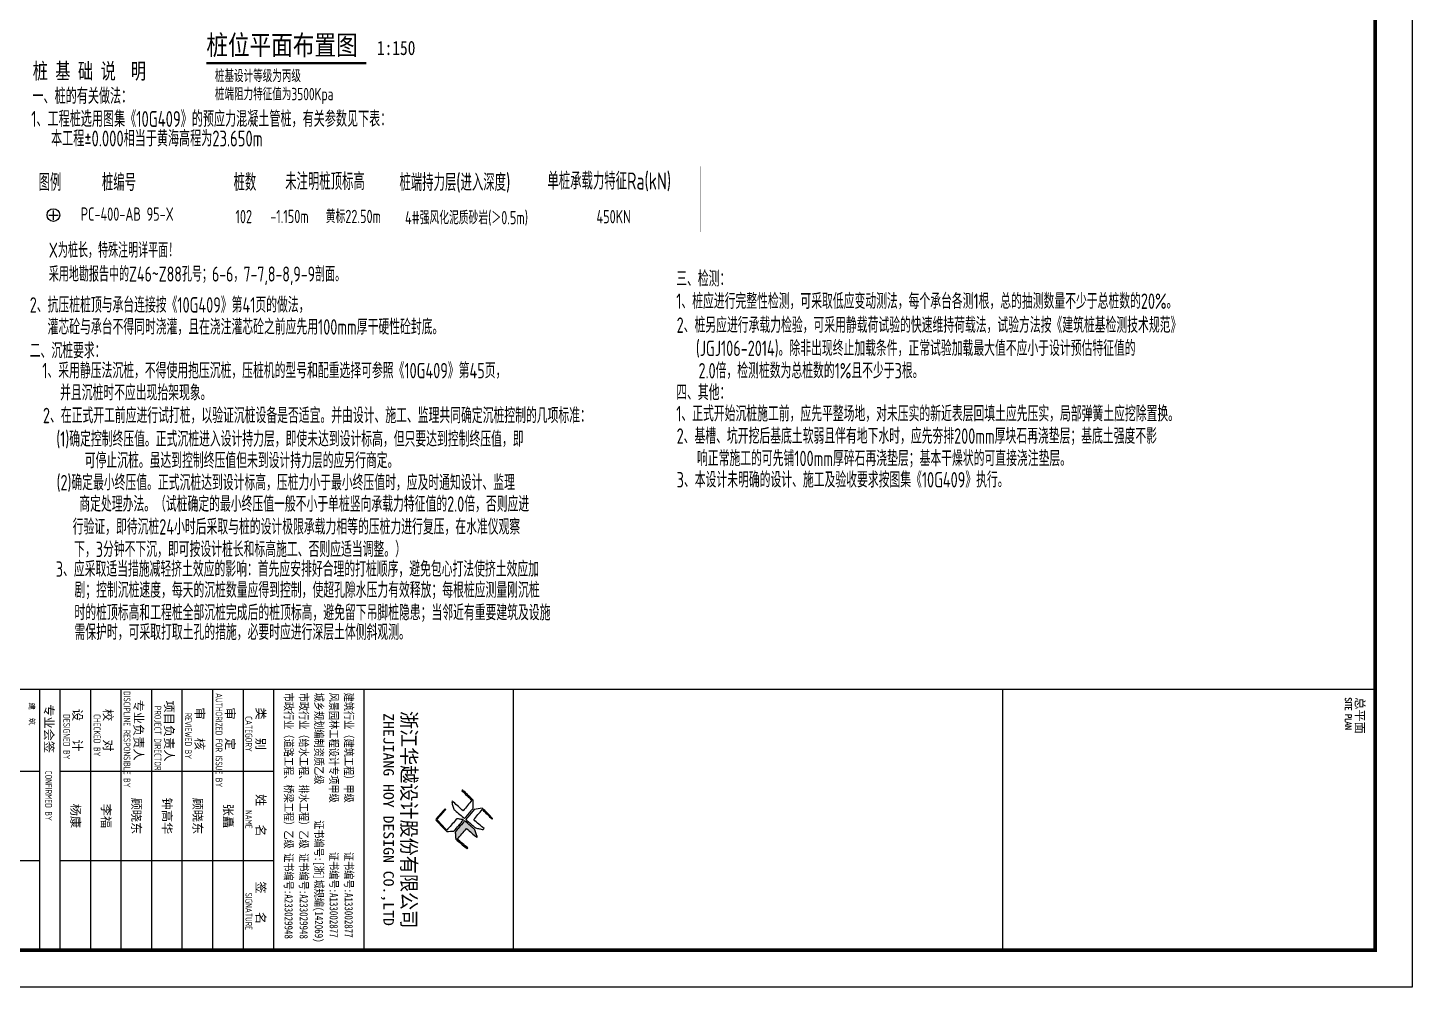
# Model space of a CAD drawing. Extents: x 14475413 to 15955882, y -732572 to -282951.
# Drawn here: x 14591479 to 14647255, y -624250 to -585614 of the extents above; entities that cross this region are included whole.
import ezdxf
from ezdxf.enums import TextEntityAlignment as Align

# ---------------------------------------------------------------- set-up
doc = ezdxf.new("R2010")
doc.units = 0
doc.header["$LTSCALE"] = 1000
doc.header["$MEASUREMENT"] = 0
for name, color, linetype in [('1507', 6, 'Continuous'), ('DIM_SYMB', 3, 'Continuous'), ('NUM', 7, 'Continuous'), ('PUB_TEXT', 7, 'Continuous'), ('PUB_TITLE', 4, 'Continuous'), ('TK', 4, 'Continuous'), ('变更内容', 7, 'Continuous'), ('轴线__尺寸数字', 253, 'Continuous')]:
    doc.layers.add(name, color=color, linetype=linetype)
doc.styles.add('-宋体', font='', dxfattribs={"width": 0.8})
doc.styles.add('HT', font='simhei.ttf', dxfattribs={"width": 0.8})
doc.styles.add('ROMANS', font='romans', dxfattribs={"width": 0.65, "height": 231.275})
doc.styles.add('TSSD_Dimension', font='Tssdeng.shx', dxfattribs={"width": 0.7, "bigfont": 'hztxt.shx'})
doc.styles.add('TSSD_REIN', font='tssdeng.shx', dxfattribs={"width": 0.7, "bigfont": 'tssdchn.shx'})
doc.styles.add('图签宋体', font='', dxfattribs={"height": 300})
doc.styles.add('图签黑体', font='simhei.ttf', dxfattribs={"height": 550})
doc.styles.add('宋体', font='', dxfattribs={"width": 0.8})
doc.styles.get('-宋体').set_extended_font_data('SimSun')
doc.styles.get('图签宋体').set_extended_font_data('NSimSun')
doc.styles.get('宋体').set_extended_font_data('SimSun')

# ---------------------------------------------------------------- blocks, each defined once
blk = doc.blocks.new('A$C053D6479')
at = {"layer": 'PUB_TITLE'}
h = blk.add_hatch(color=256, dxfattribs=at)
h.dxf.hatch_style = 1
edge = h.paths.add_edge_path()
edge.add_spline(control_points=[(1026, 827), (1105, 920), (1188, 1008), (1266, 1102)], knot_values=[13, 13, 13, 13, 14, 14, 14, 14], degree=3, periodic=0)
edge.add_spline(control_points=[(1266, 1102), (1258, 1111), (1249, 1119), (1239, 1116)], knot_values=[12, 12, 12, 12, 13, 13, 13, 13], degree=3, periodic=0)
edge.add_spline(control_points=[(1239, 1116), (1210, 1107), (1179, 1092), (1144, 1077)], knot_values=[11, 11, 11, 11, 12, 12, 12, 12], degree=3, periodic=0)
edge.add_spline(control_points=[(1144, 1077), (1109, 1063), (1069, 1053), (1047, 1038)], knot_values=[10, 10, 10, 10, 11, 11, 11, 11], degree=3, periodic=0)
edge.add_spline(control_points=[(1047, 1038), (1028, 1026), (1007, 992), (991, 972)], knot_values=[9, 9, 9, 9, 10, 10, 10, 10], degree=3, periodic=0)
edge.add_spline(control_points=[(991, 972), (942, 913), (899, 868), (849, 810)], knot_values=[8, 8, 8, 8, 9, 9, 9, 9], degree=3, periodic=0)
edge.add_spline(control_points=[(849, 810), (842, 801), (822, 776), (822, 775)], knot_values=[7, 7, 7, 7, 8, 8, 8, 8], degree=3, periodic=0)
edge.add_spline(control_points=[(822, 775), (823, 771), (848, 752), (859, 744)], knot_values=[6, 6, 6, 6, 7, 7, 7, 7], degree=3, periodic=0)
edge.add_spline(control_points=[(859, 744), (949, 670), (1035, 592), (1122, 521)], knot_values=[5, 5, 5, 5, 6, 6, 6, 6], degree=3, periodic=0)
edge.add_spline(control_points=[(1122, 521), (1153, 527), (1185, 530), (1217, 533)], knot_values=[4, 4, 4, 4, 5, 5, 5, 5], degree=3, periodic=0)
edge.add_spline(control_points=[(1217, 533), (1246, 535), (1293, 532), (1316, 542)], knot_values=[3, 3, 3, 3, 4, 4, 4, 4], degree=3, periodic=0)
edge.add_spline(control_points=[(1316, 542), (1327, 547), (1338, 565), (1349, 579)], knot_values=[2, 2, 2, 2, 3, 3, 3, 3], degree=3, periodic=0)
edge.add_spline(control_points=[(1349, 579), (1423, 670), (1507, 759), (1572, 848)], knot_values=[1, 1, 1, 1, 2, 2, 2, 2], degree=3, periodic=0)
edge.add_spline(control_points=[(1572, 848), (1564, 852), (1561, 861), (1551, 862)], knot_values=[0, 0, 0, 0, 1, 1, 1, 1], degree=3, periodic=0)
edge.add_spline(control_points=[(1551, 862), (1469, 769), (1393, 671), (1310, 579)], knot_values=[15, 15, 15, 15, 16, 16, 16, 16], degree=3, periodic=0)
edge.add_spline(control_points=[(1310, 579), (1216, 662), (1118, 742), (1026, 827)], knot_values=[14, 14, 14, 14, 15, 15, 15, 15], degree=3, periodic=0)
at = {"layer": 'TK'}
for points, knots in [([(1031, 1298), (1066, 1286), (1054, 1262), (1045, 1224), (1036, 1188), (1031, 1158), (1024, 1121), (1020, 1104), (1017, 1085), (1012, 1071), (1004, 1052), (976, 1026), (956, 1003), (906, 946), (866, 899), (814, 839), (806, 829), (789, 806), (787, 806), (777, 804), (728, 856), (719, 864), (651, 922), (580, 978), (514, 1036), (509, 1106), (488, 1176), (479, 1247), (570, 1343), (663, 1436), (758, 1526), (764, 1523), (768, 1518), (774, 1515), (693, 1422), (599, 1343), (520, 1249), (607, 1171), (698, 1096), (789, 1021), (874, 1109), (950, 1206), (1031, 1298)], [0, 0, 0, 0, 1, 1, 1, 2, 2, 2, 3, 3, 3, 4, 4, 4, 5, 5, 5, 6, 6, 6, 7, 7, 7, 8, 8, 8, 9, 9, 9, 10, 10, 10, 11, 11, 11, 12, 12, 12, 13, 13, 13, 14, 14, 14, 14]), ([(1551, 862), (1561, 861), (1564, 852), (1572, 848), (1507, 759), (1423, 670), (1349, 579), (1338, 565), (1327, 547), (1316, 542), (1293, 532), (1246, 535), (1217, 533), (1185, 530), (1153, 527), (1122, 521), (1035, 592), (949, 670), (859, 744), (848, 752), (823, 771), (822, 775), (822, 776), (842, 801), (849, 810), (899, 868), (942, 913), (991, 972), (1007, 992), (1028, 1026), (1047, 1038), (1069, 1053), (1109, 1063), (1144, 1077), (1179, 1092), (1210, 1107), (1239, 1116), (1249, 1119), (1258, 1111), (1266, 1102), (1188, 1008), (1105, 920), (1026, 827), (1118, 742), (1216, 662), (1310, 579), (1393, 671), (1469, 769), (1551, 862)], [0, 0, 0, 0, 1, 1, 1, 2, 2, 2, 3, 3, 3, 4, 4, 4, 5, 5, 5, 6, 6, 6, 7, 7, 7, 8, 8, 8, 9, 9, 9, 10, 10, 10, 11, 11, 11, 12, 12, 12, 13, 13, 13, 14, 14, 14, 15, 15, 15, 16, 16, 16, 16]), ([(555, 949), (624, 891), (699, 833), (760, 773), (689, 691), (614, 604), (539, 517), (529, 505), (516, 487), (506, 482), (492, 475), (469, 472), (452, 467), (416, 456), (383, 448), (342, 438), (323, 433), (297, 422), (293, 440), (291, 452), (313, 470), (322, 480), (400, 566), (477, 652), (553, 736), (460, 815), (366, 894), (270, 970), (183, 883), (101, 791), (16, 703), (-18, 714), (9, 735), (28, 755), (103, 838), (192, 930), (266, 1005), (319, 1009), (387, 1005), (442, 1007), (456, 1008), (472, 1011), (485, 1007), (507, 1000), (534, 967), (555, 949)], [0, 0, 0, 0, 1, 1, 1, 2, 2, 2, 3, 3, 3, 4, 4, 4, 5, 5, 5, 6, 6, 6, 7, 7, 7, 8, 8, 8, 9, 9, 9, 10, 10, 10, 11, 11, 11, 12, 12, 12, 13, 13, 13, 14, 14, 14, 15, 15, 15, 15]), ([(1097, 490), (1100, 425), (1106, 361), (1107, 294), (1018, 207), (925, 121), (830, 33), (818, 21), (800, 0), (787, 0), (768, -1), (725, 49), (712, 60), (662, 103), (616, 143), (568, 186), (545, 207), (518, 224), (499, 250), (501, 259), (511, 261), (516, 267), (609, 192), (696, 111), (785, 33), (883, 118), (977, 208), (1070, 298), (992, 373), (892, 456), (803, 534), (791, 544), (768, 561), (766, 569), (761, 588), (776, 634), (780, 655), (785, 690), (788, 721), (795, 746), (897, 661), (998, 576), (1097, 490)], [0, 0, 0, 0, 1, 1, 1, 2, 2, 2, 3, 3, 3, 4, 4, 4, 5, 5, 5, 6, 6, 6, 7, 7, 7, 8, 8, 8, 9, 9, 9, 10, 10, 10, 11, 11, 11, 12, 12, 12, 13, 13, 13, 14, 14, 14, 14])]:
    blk.add_open_spline(points, degree=3, knots=knots, dxfattribs=at)
blk = doc.blocks.new('GeYuanFrame_40637263', base_point=(20.09, 4.53))
at = {"layer": 'PUB_TITLE'}
for points in [[(1013.09, 235.33), (1013.09, 292.73)], [(1037.09, 235.33), (1037.09, 292.73)], [(1013.09, 202.33), (1013.09, 229.83)], [(1037.09, 202.33), (1037.09, 229.83)]]:
    blk.add_lwpolyline(points, dxfattribs=at)
at = {"layer": 'TK'}
for p, q in [((991.09, 316.93), (1061.09, 316.93)), ((991.09, 284.53), (1061.09, 284.53)), ((991.09, 276.33), (1061.09, 276.33)), ((991.09, 268.13), (1061.09, 268.13)), ((991.09, 259.93), (1061.09, 259.93)), ((991.09, 251.73), (1061.09, 251.73)), ((991.09, 243.53), (1061.09, 243.53)), ((991.09, 235.33), (1061.09, 235.33)), ((991.09, 235.33), (1061.09, 235.33))]:
    blk.add_line(p, q, dxfattribs=at)
blk.add_lwpolyline([(20.09, 4.53), (20.09, 598.53), (1071.09, 598.53), (1071.09, 4.53)], close=True, dxfattribs=at)
at = {"layer": 'TK', "const_width": 1}
blk.add_lwpolyline([(45.09, 588.53), (1061.09, 588.53), (1061.09, 14.53), (45.09, 14.53)], close=True, dxfattribs=at)
at = {"layer": 'TK'}
for points, const_width in [([(991.09, 588.53), (991.09, 14.53)], 0.4), ([(991.09, 488.5), (1061.09, 488.5)], 0.35), ([(991.09, 357.14), (1061.09, 357.14)], 0.35), ([(991.09, 292.73), (1061.09, 292.73)], 0.35), ([(991.09, 292.73), (1061.09, 292.73)], 0.35), ([(991.09, 235.33), (1061.09, 235.33)], 0.35)]:
    blk.add_lwpolyline(points, dxfattribs=dict(at, const_width=const_width))
for points in [[(991.09, 292.73), (1061.09, 292.73)], [(991.09, 235.33), (1061.09, 235.33)], [(991.09, 229.83), (1061.09, 229.83)]]:
    blk.add_lwpolyline(points, dxfattribs=at)
at = {"layer": 'PUB_TITLE', "xscale": 0.01000000000021828, "yscale": 0.01000000000021828, "zscale": 0.01}
blk.add_blockref('A$C053D6479', (1018.19, 336.27), dxfattribs=at)
at = {"layer": 'TK', "style": '图签宋体'}
for s, height, p in [('总平面', 2.4, (993.23, 583.28)), ('类   别', 2.4, (995.97, 288.09)), ('姓   名', 2.4, (1019.2, 288.09)), ('签   名', 2.4, (1042.68, 288.09)), ('审   定', 2.4, (995.97, 279.89)), ('审   核', 2.4, (995.97, 271.69)), ('项目负责人', 2.4, (994.13, 263.49)), ('专业负责人', 2.4, (993.89, 255.29)), ('校   对', 2.4, (996.38, 247.09)), ('设   计', 2.4, (996.36, 238.89)), ('专业会签', 2.4, (995.12, 231.24)), ('建  筑', 1.44, (994.61, 227.11))]:
    blk.add_text(s, height=height, dxfattribs=at).set_placement(p)
at = {"layer": 'TK'}
for s, height, style, width, p in [('SITE PLAN', 1.697, 'ROMANS', 0.76, (993.35, 580.49)), ('建筑行业（建筑工程）甲级           证书编号:A133002877', 2.2, '-宋体', 0.8, (992, 311.83)), ('风景园林工程设计专项甲级           证书编号:A133002877', 2.2, '-宋体', 0.8, (992, 307.81)), ('城乡规划编制资质乙级        证书编号:[浙]城规编(142069)', 2.2, '-宋体', 0.8, (992, 303.82)), ('市政行业（给水工程、排水工程）乙级 证书编号:A233029948', 2.2, '-宋体', 0.8, (992, 299.74)), ('市政行业（道路工程、桥梁工程）乙级 证书编号:A233029948', 2.2, '-宋体', 0.8, (992, 295.69)), ('CATEGORY', 1.8, 'TSSD_REIN', 0.7, (998.32, 285.17)), ('NAME', 1.8, 'TSSD_REIN', 0.7, (1023.51, 285.17)), ('SIGNATURE', 1.8, 'TSSD_REIN', 0.7, (1045.66, 285.17)), ('AUTHORIZED FOR ISSUE BY', 1.8, 'TSSD_REIN', 0.7, (992.12, 277.17)), ('REVIEWED BY', 1.8, 'TSSD_REIN', 0.7, (997.36, 268.91)), ('PROJECT DIRECTOR', 1.8, 'TSSD_REIN', 0.7, (995.55, 260.74)), ('DISCIPLINE RESPONSIBLE BY', 1.8, 'TSSD_REIN', 0.7, (991.57, 252.48)), ('CHECKED BY', 1.8, 'TSSD_REIN', 0.7, (997.75, 244.44)), ('DESIGNED BY', 1.8, 'TSSD_REIN', 0.7, (997.76, 236.27)), ('CONFIRMED BY', 1.8, 'TSSD_REIN', 0.7, (1012.94, 231.42))]:
    blk.add_text(s, height=height, dxfattribs=dict(at, style=style, width=width)).set_placement(p)
for s, height, style, width, p in [('浙江华越设计股份有限公司', 3.96, 'HT', 0.9, (1026.07, 329.16)), ('ZHEJIANG HOY DESIGN CO.,LTD', 2.8, '图签黑体', 1.11, (1026.06, 323.29))]:
    blk.add_text(s, height=height, dxfattribs=dict(at, style=style, width=width)).set_placement(p, align=Align.MIDDLE)
at = {"layer": 'TK', "char_height": 2.4, "width": 24, "attachment_point": 5, "style": '图签宋体'}
for s, insert in [('张矗', (1025.09, 280.4)), ('顾晓东', (1025.09, 272.23)), ('钟高华', (1025.09, 264.03)), ('顾晓东', (1025.09, 255.76)), ('李福', (1025.09, 247.63)), ('杨康', (1025.09, 239.43))]:
    blk.add_mtext(s, dxfattribs=dict(at, insert=insert))

msp = doc.modelspace()

# ---------------------------------------------------------------- linework, layer by layer
at = {"layer": '1507'}
for p, q in [((14592326, -593158.8), (14592708.7, -593158.8)), ((14592517.3, -593350.2), (14592517.3, -592967.5))]:
    msp.add_line(p, q, dxfattribs=at)
msp.add_circle((14592517.3, -593158.8), 255.1, dxfattribs=at)
at = {"layer": 'DIM_SYMB', "const_width": 105}
msp.add_lwpolyline([(14598678.4, -587042.5), (14605126.4, -587042.5)], dxfattribs=at)
at = {"layer": '变更内容', "color": 3, "linetype": 'Continuous', "const_width": 1.84}
for points in [[(14591736.2, -593844.8), (14591736.2, -591193.2), (14618595.1, -591193.2), (14618595.1, -593844.8), (14591736.2, -593844.8)], [(14593157.1, -591193.2), (14593157.1, -593844.8)], [(14599470.3, -591193.2), (14599470.3, -593844.8)], [(14601082.7, -591193.2), (14601082.7, -593844.8)], [(14606412.2, -591193.2), (14606412.2, -593844.8)], [(14612267.6, -591193.2), (14612267.6, -593844.8)], [(14591736.2, -593844.8), (14591736.2, -592519), (14618595.1, -592519), (14618595.1, -593844.8), (14591736.2, -593844.8)], [(14591736.2, -592519), (14615823.9, -592519)], [(14603404.1, -592519), (14603404.1, -593844.8)], [(14603404.1, -592519), (14603404.1, -593844.8)], [(14591736.2, -593844.8), (14615823.9, -593844.8)], [(14591736.2, -593844.8), (14615823.9, -593844.8)], [(14591736.2, -593844.8), (14615823.9, -593844.8)], [(14591736.2, -593844.8), (14615823.9, -593844.8)], [(14591736.2, -593844.8), (14591736.2, -593844.8), (14615823.9, -593844.8), (14615823.9, -593844.8), (14591736.2, -593844.8)]]:
    msp.add_lwpolyline(points, dxfattribs=at)

# ---------------------------------------------------------------- block references
at = {"xscale": 150, "yscale": 150, "zscale": 150, "rotation": 270}
msp.add_blockref('GeYuanFrame_40637263', (14558154.7, -466600), dxfattribs=at)

# ---------------------------------------------------------------- texts
at = {"layer": 'NUM', "style": 'TSSD_REIN', "width": 0.7}
for s, height, p in [('图例', 688.9, (14591919, -592186.9)), ('桩编号', 688.9, (14594468.4, -592186.9)), ('桩数', 688.9, (14599770.5, -592186.9)), ('未注明桩顶标高', 688.9, (14601851.4, -592150.9)), ('桩端持力层(进入深度)', 688.905, (14606454.1, -592186.9)), ('单桩承载力特征Ra(kN)', 688.905, (14612414.4, -592130.1))]:
    msp.add_text(s, height=height, dxfattribs=at).set_placement(p)
at = {"layer": 'PUB_TEXT', "style": '宋体', "width": 0.8}
for s, height, p in [('桩位平面布置图', 797.47, (14598678.4, -586712.8)), ('1:150', 569.62, (14605546.4, -586712.8))]:
    msp.add_text(s, height=height, dxfattribs=at).set_placement(p)
at = {"layer": '变更内容', "color": 3, "linetype": 'Continuous', "width": 0.7}
for s, height, style, p in [('桩 基 础 说  明', 637.87, '宋体', (14591681.7, -587676.8)), ('一、桩的有关做法：', 637.87, 'TSSD_Dimension', (14591670.9, -588685.9)), ('1、工程桩选用图集《10G409》的预应力混凝土管桩，有关参数见下表：', 637.875, 'TSSD_Dimension', (14591619.1, -589607.8)), ('三、检测：', 622.5, 'TSSD_Dimension', (14617604.3, -596033.3)), ('2、抗压桩桩顶与承台连接按《10G409》第41页的做法，', 622.5, 'TSSD_Dimension', (14591562, -597086.2)), ('1、桩应进行完整性检测，可采取低应变动测法，每个承台各测1根，总的抽测数量不少于总桩数的20%%%。', 622.5, 'TSSD_Dimension', (14617604.3, -596936)), ('灌芯砼与承台不得同时浇灌，且在浇注灌芯砼之前应先用100mm厚干硬性砼封底。', 622.5, 'TSSD_Dimension', (14592282.3, -597972.6)), ('2、桩另应进行承载力检验，可采用静载荷试验的快速维持荷载法，试验方法按《建筑桩基检测技术规范》', 622.5, 'TSSD_Dimension', (14617620.6, -597899.6)), ('二、沉桩要求：', 622.5, 'TSSD_Dimension', (14591562, -598927.8)), ('(JGJ106-2014)。除非出现终止加载条件，正常试验加载最大值不应小于设计预估特征值的', 622.5, 'TSSD_Dimension', (14618395.4, -598833.1)), ('1、采用静压法沉桩，不得使用抱压沉桩，压桩机的型号和配重选择可参照《10G409》第45页，', 622.5, 'TSSD_Dimension', (14592067.8, -599731.8)), ('2.0倍，检测桩数为总桩数的1%%%且不少于3根。', 622.5, 'TSSD_Dimension', (14618500.3, -599736.4)), ('并且沉桩时不应出现抬架现象。', 622.5, 'TSSD_Dimension', (14592782.9, -600621.4)), ('四、其他：', 622.5, 'TSSD_Dimension', (14617604.3, -600612.3)), ('2、在正式开工前应进行试打桩，以验证沉桩设备是否适宜。并由设计、施工、监理共同确定沉桩控制的几项标准：', 622.5, 'TSSD_Dimension', (14592093.4, -601538.1)), ('1、正式开始沉桩施工前，应先平整场地，对未压实的新近表层回填土应先压实，局部弹簧土应挖除置换。', 622.5, 'TSSD_Dimension', (14617604.3, -601467.5)), ('(1)确定控制终压值。正式沉桩进入设计持力层，即使未达到设计标高，但只要达到控制终压值，即', 622.5, 'TSSD_Dimension', (14592633.9, -602486)), ('2、基槽、坑开挖后基底土软弱且伴有地下水时，应先夯排200mm厚块石再浇垫层；基底土强度不影', 622.5, 'TSSD_Dimension', (14617620.6, -602366.9)), ('    可停止沉桩。虽达到控制终压值但未到设计持力层的应另行商定。', 622.5, 'TSSD_Dimension', (14592719, -603351.9)), ('响正常施工的可先铺100mm厚碎石再浇垫层；基本干燥状的可直接浇注垫层。', 622.5, 'TSSD_Dimension', (14618439.5, -603267.8)), ('3、本设计未明确的设计、施工及验收要求按图集《10G409》执行。', 622.5, 'TSSD_Dimension', (14617620.6, -604127)), ('(2)确定最小终压值。正式沉桩达到设计标高，压桩力小于最小终压值时，应及时通知设计、监理', 622.5, 'TSSD_Dimension', (14592645.3, -604239.5)), ('商定处理办法。（试桩确定的最小终压值一般不小于单桩竖向承载力特征值的2.0倍，否则应进', 622.5, 'TSSD_Dimension', (14593559.3, -605105.4)), ('行验证，即待沉桩24小时后采取与桩的设计极限承载力相等的压桩力进行复压，在水准仪观察', 622.5, 'TSSD_Dimension', (14593293.7, -606021.9)), ('下，3分钟不下沉，即可按设计桩长和标高施工、否则应适当调整。）', 622.5, 'TSSD_Dimension', (14593349.7, -606927.6)), ('3、应采取适当措施减轻挤土效应的影响：首先应安排好合理的打桩顺序，避免包心打法使挤土效应加', 622.5, 'TSSD_Dimension', (14592611.7, -607722.8)), ('剧；控制沉桩速度，每天的沉桩数量应得到控制，使超孔隙水压力有效释放；每根桩应测量刚沉桩', 622.5, 'TSSD_Dimension', (14593364.4, -608569.4)), ('时的桩顶标高和工程桩全部沉桩完成后的桩顶标高，避免留下吊脚桩隐患；当邻近有重要建筑及设施', 622.5, 'TSSD_Dimension', (14593364.4, -609476.3)), ('需保护时，可采取打取土孔的措施，必要时应进行深层土体侧斜观测。', 622.5, 'TSSD_Dimension', (14593364.4, -610263.9))]:
    msp.add_text(s, height=height, dxfattribs=dict(at, style=style)).set_placement(p)
at = {"layer": '变更内容', "color": 6, "linetype": 'Continuous', "width": 0.7}
for s, height, style, p in [('本工程%%P0.000相当于黄海高程为23.650m', 637.875, 'TSSD_Dimension', (14592422.3, -590394)), ('PC-400-AB 95-X', 535.815, 'TSSD_REIN', (14593617.3, -593386.7)), ('102', 535.81, 'TSSD_REIN', (14599848.9, -593486.4)), ('X为桩长，特殊注明详平面！', 607.5, 'TSSD_REIN', (14592329.5, -594875.2)), ('采用地勘报告中的Z46~Z88孔号；6-6，7-7,8-8,9-9剖面。', 607.5, 'TSSD_REIN', (14592329.5, -595835.9))]:
    msp.add_text(s, height=height, dxfattribs=dict(at, style=style)).set_placement(p)
at = {"layer": '变更内容', "linetype": 'Continuous', "style": 'TSSD_REIN', "width": 0.7}
for s, height, p in [('黄标22.50m', 535.81, (14603485.4, -593480.7)), ('-1.150m', 535.81, (14601250.1, -593480.7)), ('4#强风化泥质砂岩(＞0.5m)', 535.815, (14606679.2, -593529.9)), ('450KN', 535.81, (14614391.7, -593490))]:
    msp.add_text(s, height=height, dxfattribs=at).set_placement(p)
at = {"layer": '轴线__尺寸数字', "color": 2, "style": 'TSSD_REIN', "width": 0.7}
for s, p in [('桩基设计等级为丙级', (14599021.5, -587806.8)), ('桩端阻力特征值为3500Kpa', (14599021.5, -588536.1))]:
    msp.add_text(s, height=500, dxfattribs=at).set_placement(p)

doc.saveas('drawing.dxf')
